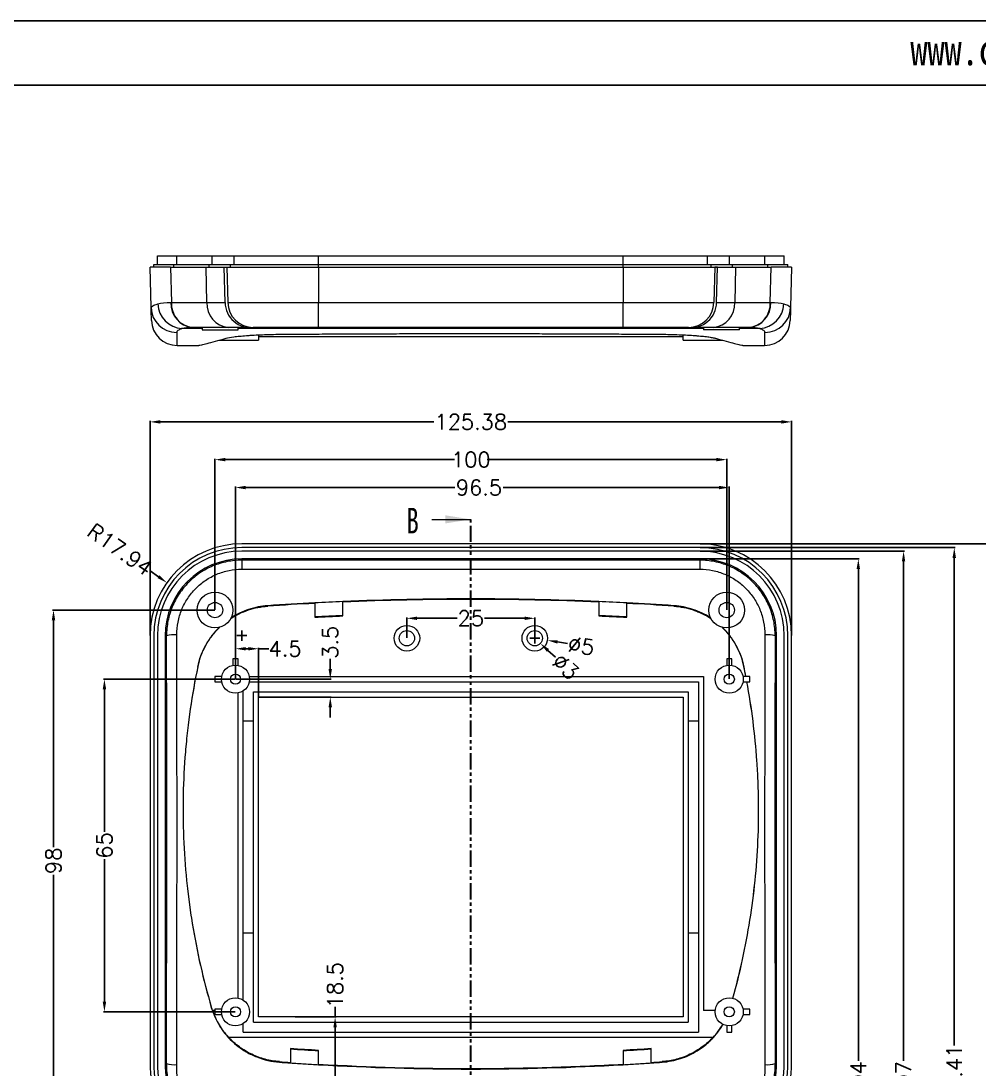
# Model space of a CAD drawing. Header units: inches. Extents: x 2685 to 4830, y 1126 to 1652.
# Drawn here: x 2836.6 to 3023.8, y 1447.6 to 1652.4 of the extents above; entities that cross this region are included whole.
import ezdxf

# ---------------------------------------------------------------- set-up
doc = ezdxf.new("R2010")
doc.units = ezdxf.units.IN
doc.header["$LTSCALE"] = 0.5
doc.linetypes.add('PHANTOM', pattern=[12.7, 6.35, -1.27, 1.27, -1.27, 1.27, -1.27])
doc.layers.add('文字', color=81, linetype='Continuous')
doc.styles.add('SLDTEXTSTYLE6', font='TXT', dxfattribs={"width": 0.7})
doc.styles.get("Standard").update_dxf_attribs({"font": 'txt', "bigfont": 'gbcbig.shx'})
doc.styles.add('宋体', font='', dxfattribs={"width": 0.8, "height": 3.5})
doc.styles.get('宋体').set_extended_font_data('SimSun')
doc.dimstyles.new('3', dxfattribs={"dimtxt": 3, "dimasz": 2, "dimexe": 0.18, "dimexo": 0.0625, "dimgap": 0.2, "dimtad": 0, "dimzin": 12, "dimdsep": 46, "dimtxsty": 'Standard', "dimcen": 1, "dimclrd": 3, "dimclre": 3, "dimclrt": 256, "dimadec": 0, "dimazin": 0, "dimtfac": 1, "dimtofl": 0, "dimtmove": 0, "dimatfit": 3, "dimfxl": 1, "dimtolj": 1, "dimtzin": 0, "dimarcsym": 0})

# ---------------------------------------------------------------- blocks, each defined once
blk = doc.blocks.new('*D63')
at = {"color": 3, "lineweight": -2}
for p, q in [((2861.82, 1532.34), (2861.82, 1574.23)), ((2863.82, 1574.05), (2917.31, 1574.05)), ((2985.2, 1574.05), (2931.71, 1574.05)), ((2987.2, 1532.34), (2987.2, 1574.23))]:
    blk.add_line(p, q, dxfattribs=at)
at = {"color": 3}
for points in [[(2863.82, 1574.38), (2863.82, 1573.71), (2861.82, 1574.05)], [(2985.2, 1574.38), (2985.2, 1573.71), (2987.2, 1574.05)]]:
    blk.add_solid(points, dxfattribs=at)
at = {"layer": 'Defpoints', "color": 0}
for p in [(2987.2, 1574.05), (2861.82, 1532.28), (2987.2, 1532.28)]:
    blk.add_point(p, dxfattribs=at)
at = {"insert": (2924.51, 1574.05), "char_height": 3, "attachment_point": 5}
blk.add_mtext('\\A1;125.38', dxfattribs=at)
blk = doc.blocks.new('*D65')
at = {"color": 3, "lineweight": -2}
for p, q in [((2969.32, 1550.22), (3029.07, 1550.22)), ((3028.89, 1548.22), (3028.89, 1452.73)), ((3028.89, 1342.33), (3028.89, 1437.83)), ((2954.32, 1340.33), (3029.07, 1340.33))]:
    blk.add_line(p, q, dxfattribs=at)
at = {"color": 3}
for points in [[(3028.56, 1548.22), (3029.23, 1548.22), (3028.89, 1550.22)], [(3028.56, 1342.33), (3029.23, 1342.33), (3028.89, 1340.33)]]:
    blk.add_solid(points, dxfattribs=at)
at = {"layer": 'Defpoints', "color": 0}
for p in [(2969.26, 1550.22), (2954.26, 1340.33), (3028.89, 1340.33)]:
    blk.add_point(p, dxfattribs=at)
at = {"insert": (3028.89, 1445.28), "char_height": 3, "attachment_point": 5, "rotation": 90}
blk.add_mtext('\\A1;209.88', dxfattribs=at)
blk = doc.blocks.new('*D66')
at = {"color": 3, "lineweight": -2}
for p, q in [((2912.01, 1531.84), (2912.01, 1535.85)), ((2914.01, 1535.67), (2921.81, 1535.67)), ((2935.01, 1535.67), (2927.21, 1535.67)), ((2937.01, 1531.84), (2937.01, 1535.85))]:
    blk.add_line(p, q, dxfattribs=at)
at = {"color": 3}
for points in [[(2914.01, 1536), (2914.01, 1535.33), (2912.01, 1535.67)], [(2935.01, 1536), (2935.01, 1535.33), (2937.01, 1535.67)]]:
    blk.add_solid(points, dxfattribs=at)
at = {"layer": 'Defpoints', "color": 0}
for p in [(2937.01, 1535.67), (2912.01, 1531.78), (2937.01, 1531.78)]:
    blk.add_point(p, dxfattribs=at)
at = {"insert": (2924.51, 1535.67), "char_height": 3, "attachment_point": 5}
blk.add_mtext('\\A1;25', dxfattribs=at)
blk = doc.blocks.new('*D67')
at = {"color": 3, "lineweight": -2}
for p, q in [((2874.51, 1537.34), (2874.51, 1566.85)), ((2876.51, 1566.67), (2921.31, 1566.67)), ((2972.51, 1566.67), (2927.71, 1566.67)), ((2974.51, 1537.34), (2974.51, 1566.85))]:
    blk.add_line(p, q, dxfattribs=at)
at = {"color": 3}
for points in [[(2876.51, 1567.01), (2876.51, 1566.34), (2874.51, 1566.67)], [(2972.51, 1567.01), (2972.51, 1566.34), (2974.51, 1566.67)]]:
    blk.add_solid(points, dxfattribs=at)
at = {"layer": 'Defpoints', "color": 0}
for p in [(2974.51, 1566.67), (2874.51, 1537.28), (2974.51, 1537.28)]:
    blk.add_point(p, dxfattribs=at)
at = {"insert": (2924.51, 1566.67), "char_height": 3, "attachment_point": 5}
blk.add_mtext('\\A1;100', dxfattribs=at)
blk = doc.blocks.new('*D68')
at = {"color": 3, "lineweight": -2}
for p, q in [((2878.51, 1523.84), (2878.51, 1561.4)), ((2880.51, 1561.22), (2921.4, 1561.22)), ((2973.01, 1561.22), (2930.8, 1561.22)), ((2975.01, 1523.84), (2975.01, 1561.4))]:
    blk.add_line(p, q, dxfattribs=at)
at = {"color": 3}
for points in [[(2880.51, 1561.55), (2880.51, 1560.88), (2878.51, 1561.22)], [(2973.01, 1561.55), (2973.01, 1560.88), (2975.01, 1561.22)]]:
    blk.add_solid(points, dxfattribs=at)
at = {"layer": 'Defpoints', "color": 0}
for p in [(2975.01, 1561.22), (2878.51, 1523.78), (2975.01, 1523.78)]:
    blk.add_point(p, dxfattribs=at)
at = {"insert": (2926.1, 1561.22), "char_height": 3, "attachment_point": 5}
blk.add_mtext('\\A1;96.5', dxfattribs=at)
blk = doc.blocks.new('*D69')
at = {"color": 3, "lineweight": -2}
for p, q in [((2878.51, 1523.84), (2878.51, 1529.9)), ((2880.51, 1529.72), (2881.01, 1529.72)), ((2883.01, 1520.34), (2883.01, 1529.9)), ((2883.01, 1529.72), (2885.01, 1529.72))]:
    blk.add_line(p, q, dxfattribs=at)
at = {"color": 3}
for points in [[(2880.51, 1530.06), (2880.51, 1529.39), (2878.51, 1529.72)], [(2881.01, 1530.06), (2881.01, 1529.39), (2883.01, 1529.72)]]:
    blk.add_solid(points, dxfattribs=at)
at = {"layer": 'Defpoints', "color": 0}
for p in [(2883.01, 1529.72), (2878.51, 1523.78), (2883.01, 1520.28)]:
    blk.add_point(p, dxfattribs=at)
at = {"insert": (2888.21, 1529.72), "char_height": 3, "attachment_point": 5}
blk.add_mtext('\\A1;4.5', dxfattribs=at)
blk = doc.blocks.new('*D70')
at = {"color": 3, "lineweight": -2}
for p, q in [((2878.45, 1523.78), (2852.72, 1523.78)), ((2852.9, 1521.78), (2852.9, 1493.98)), ((2852.9, 1460.78), (2852.9, 1488.58)), ((2878.45, 1458.78), (2852.72, 1458.78))]:
    blk.add_line(p, q, dxfattribs=at)
at = {"color": 3}
for points in [[(2852.57, 1521.78), (2853.24, 1521.78), (2852.9, 1523.78)], [(2852.57, 1460.78), (2853.24, 1460.78), (2852.9, 1458.78)]]:
    blk.add_solid(points, dxfattribs=at)
at = {"layer": 'Defpoints', "color": 0}
for p in [(2852.9, 1523.78), (2878.51, 1523.78), (2878.51, 1458.78)]:
    blk.add_point(p, dxfattribs=at)
at = {"insert": (2852.9, 1491.28), "char_height": 3, "attachment_point": 5, "rotation": 90}
blk.add_mtext('\\A1;65', dxfattribs=at)
blk = doc.blocks.new('*D73')
at = {"color": 3, "lineweight": -2}
for p, q in [((2897.04, 1525.78), (2897.04, 1527.78)), ((2878.57, 1523.78), (2897.22, 1523.78)), ((2883.07, 1520.28), (2897.22, 1520.28)), ((2897.04, 1518.28), (2897.04, 1516.28))]:
    blk.add_line(p, q, dxfattribs=at)
at = {"color": 3}
for points in [[(2896.7, 1525.78), (2897.37, 1525.78), (2897.04, 1523.78)], [(2896.7, 1518.28), (2897.37, 1518.28), (2897.04, 1520.28)]]:
    blk.add_solid(points, dxfattribs=at)
at = {"layer": 'Defpoints', "color": 0}
for p in [(2878.51, 1523.78), (2897.04, 1523.78), (2883.01, 1520.28)]:
    blk.add_point(p, dxfattribs=at)
at = {"insert": (2897.04, 1530.98), "char_height": 3, "attachment_point": 5, "rotation": 90}
blk.add_mtext('\\A1;3.5', dxfattribs=at)
blk = doc.blocks.new('*D74')
at = {"color": 3, "lineweight": -2}
for p, q in [((2936.01, 1531.78), (2938.01, 1531.78)), ((2937.01, 1530.78), (2937.01, 1532.78)), ((2943.42, 1530.73), (2941.45, 1531.05))]:
    blk.add_line(p, q, dxfattribs=at)
at = {"color": 3}
blk.add_solid([(2941.5, 1531.38), (2941.4, 1530.72), (2939.48, 1531.37)], dxfattribs=at)
at = {"layer": 'Defpoints', "color": 0}
for p in [(2934.54, 1532.18), (2939.48, 1531.37)]:
    blk.add_point(p, dxfattribs=at)
at = {"insert": (2946.09, 1530.29), "char_height": 3, "attachment_point": 5, "rotation": 350.6983}
blk.add_mtext('\\A1;∅5', dxfattribs=at)
blk = doc.blocks.new('*D75')
at = {"color": 3, "lineweight": -2}
for p, q in [((2936.01, 1531.78), (2938.01, 1531.78)), ((2937.01, 1530.78), (2937.01, 1532.78)), ((2941.05, 1528.05), (2939.58, 1529.4))]:
    blk.add_line(p, q, dxfattribs=at)
at = {"color": 3}
blk.add_solid([(2939.81, 1529.65), (2939.35, 1529.16), (2938.11, 1530.76)], dxfattribs=at)
at = {"layer": 'Defpoints', "color": 0}
for p in [(2935.91, 1532.79), (2938.11, 1530.76)]:
    blk.add_point(p, dxfattribs=at)
at = {"insert": (2943.03, 1526.21), "char_height": 3, "attachment_point": 5, "rotation": 317.2871}
blk.add_mtext('\\A1;∅3', dxfattribs=at)
blk = doc.blocks.new('*D77')
at = {"color": 3, "lineweight": -2}
for p, q in [((2874.45, 1537.28), (2842.77, 1537.28)), ((2842.95, 1535.28), (2842.95, 1490.98)), ((2842.95, 1441.28), (2842.95, 1485.58)), ((2875.45, 1439.28), (2842.77, 1439.28))]:
    blk.add_line(p, q, dxfattribs=at)
at = {"color": 3}
for points in [[(2842.61, 1535.28), (2843.28, 1535.28), (2842.95, 1537.28)], [(2842.61, 1441.28), (2843.28, 1441.28), (2842.95, 1439.28)]]:
    blk.add_solid(points, dxfattribs=at)
at = {"layer": 'Defpoints', "color": 0}
for p in [(2842.95, 1537.28), (2874.51, 1537.28), (2875.51, 1439.28)]:
    blk.add_point(p, dxfattribs=at)
at = {"insert": (2842.95, 1488.28), "char_height": 3, "attachment_point": 5, "rotation": 90}
blk.add_mtext('\\A1;98', dxfattribs=at)
blk = doc.blocks.new('*D78')
at = {"color": 3, "lineweight": -2}
for p, q in [((2969.32, 1549.48), (3019.17, 1549.48)), ((3018.99, 1547.48), (3018.99, 1452.23)), ((3018.99, 1343.07), (3018.99, 1438.33)), ((2954.32, 1341.07), (3019.17, 1341.07))]:
    blk.add_line(p, q, dxfattribs=at)
at = {"color": 3}
for points in [[(3018.65, 1547.48), (3019.32, 1547.48), (3018.99, 1549.48)], [(3018.65, 1343.07), (3019.32, 1343.07), (3018.99, 1341.07)]]:
    blk.add_solid(points, dxfattribs=at)
at = {"layer": 'Defpoints', "color": 0}
for p in [(2969.26, 1549.48), (3018.99, 1549.48), (2954.26, 1341.07)]:
    blk.add_point(p, dxfattribs=at)
at = {"insert": (3018.99, 1445.28), "char_height": 3, "attachment_point": 5, "rotation": 90}
blk.add_mtext('\\A1;208.41', dxfattribs=at)
blk = doc.blocks.new('*D79')
at = {"color": 3, "lineweight": -2}
for p, q in [((2969.32, 1548.78), (3009.26, 1548.78)), ((3009.08, 1546.78), (3009.08, 1449.23)), ((3009.08, 1343.78), (3009.08, 1441.33)), ((2954.32, 1341.78), (3009.26, 1341.78))]:
    blk.add_line(p, q, dxfattribs=at)
at = {"color": 3}
for points in [[(3008.75, 1546.78), (3009.41, 1546.78), (3009.08, 1548.78)], [(3008.75, 1343.78), (3009.41, 1343.78), (3009.08, 1341.78)]]:
    blk.add_solid(points, dxfattribs=at)
at = {"layer": 'Defpoints', "color": 0}
for p in [(2969.26, 1548.78), (3009.08, 1548.78), (2954.26, 1341.78)]:
    blk.add_point(p, dxfattribs=at)
at = {"insert": (3009.08, 1445.28), "char_height": 3, "attachment_point": 5, "rotation": 90}
blk.add_mtext('\\A1;207', dxfattribs=at)
blk = doc.blocks.new('*D80')
at = {"color": 3, "lineweight": -2}
for p, q in [((2969.32, 1547.28), (3000.42, 1547.28)), ((3000.24, 1545.28), (3000.24, 1449.23)), ((3000.24, 1345.28), (3000.24, 1441.33)), ((2954.32, 1343.28), (3000.42, 1343.28))]:
    blk.add_line(p, q, dxfattribs=at)
at = {"color": 3}
for points in [[(2999.9, 1545.28), (3000.57, 1545.28), (3000.24, 1547.28)], [(2999.9, 1345.28), (3000.57, 1345.28), (3000.24, 1343.28)]]:
    blk.add_solid(points, dxfattribs=at)
at = {"layer": 'Defpoints', "color": 0}
for p in [(2969.26, 1547.28), (3000.24, 1547.28), (2954.26, 1343.28)]:
    blk.add_point(p, dxfattribs=at)
at = {"insert": (3000.24, 1445.28), "char_height": 3, "attachment_point": 5, "rotation": 90}
blk.add_mtext('\\A1;204', dxfattribs=at)
blk = doc.blocks.new('*D83')
at = {"color": 3, "lineweight": -2}
for p, q in [((2897.98, 1457.78), (2897.98, 1459.78)), ((2890.21, 1457.78), (2898.16, 1457.78)), ((2897.98, 1441.28), (2897.98, 1455.78)), ((2875.57, 1439.28), (2898.16, 1439.28))]:
    blk.add_line(p, q, dxfattribs=at)
at = {"color": 3}
for points in [[(2897.65, 1455.78), (2898.31, 1455.78), (2897.98, 1457.78)], [(2897.65, 1441.28), (2898.31, 1441.28), (2897.98, 1439.28)]]:
    blk.add_solid(points, dxfattribs=at)
at = {"layer": 'Defpoints', "color": 0}
for p in [(2890.15, 1457.78), (2875.51, 1439.28), (2897.98, 1439.28)]:
    blk.add_point(p, dxfattribs=at)
at = {"insert": (2897.98, 1463.98), "char_height": 3, "attachment_point": 5, "rotation": 90}
blk.add_mtext('\\A1;18.5', dxfattribs=at)
blk = doc.blocks.new('*D84')
at = {"color": 3, "lineweight": -2}
for p, q in [((2861.84, 1544.94), (2863.47, 1543.79)), ((2878.76, 1532.28), (2880.76, 1532.28)), ((2879.76, 1531.28), (2879.76, 1533.28))]:
    blk.add_line(p, q, dxfattribs=at)
at = {"color": 3}
blk.add_solid([(2863.66, 1544.06), (2863.28, 1543.51), (2865.11, 1542.63)], dxfattribs=at)
at = {"layer": 'Defpoints', "color": 0}
for p in [(2865.11, 1542.63), (2879.76, 1532.28)]:
    blk.add_point(p, dxfattribs=at)
at = {"insert": (2855.96, 1549.1), "char_height": 3, "attachment_point": 5, "rotation": 324.7517}
blk.add_mtext('\\A1;R17.94', dxfattribs=at)

msp = doc.modelspace()

# ---------------------------------------------------------------- linework, layer by layer
for p, q in [((2685.145, 1652.384), (3430.088, 1652.384)), ((2704.421, 1639.843), (3417.547, 1639.843))]:
    msp.add_line(p, q)
at = {"color": 7, "linetype": 'Continuous', "lineweight": 15}
for p, q in [((2863.259, 1604.803), (2863.259, 1606.503)), ((2863.259, 1606.503), (2867.05, 1606.503)), ((2867.05, 1604.803), (2867.05, 1606.503)), ((2867.05, 1606.503), (2873.983, 1606.503)), ((2873.983, 1604.803), (2873.983, 1606.503)), ((2873.983, 1606.503), (2878.259, 1606.503)), ((2878.259, 1604.803), (2878.259, 1606.503)), ((2878.259, 1606.503), (2894.759, 1606.503)), ((2894.759, 1604.803), (2894.759, 1606.503)), ((2894.759, 1606.503), (2954.259, 1606.503)), ((2954.259, 1604.803), (2954.259, 1606.503)), ((2954.259, 1606.503), (2970.759, 1606.503)), ((2970.759, 1604.803), (2970.759, 1606.503)), ((2970.759, 1606.503), (2975.034, 1606.503)), ((2975.034, 1604.803), (2975.034, 1606.503)), ((2975.034, 1606.503), (2981.967, 1606.503)), ((2981.967, 1604.803), (2981.967, 1606.503)), ((2981.967, 1606.503), (2985.759, 1606.503)), ((2985.759, 1604.803), (2985.759, 1606.503)), ((2862.024, 1596.371), (2861.816, 1604.303)), ((2865.84, 1604.303), (2861.816, 1604.303)), ((2862.553, 1604.303), (2862.553, 1604.803)), ((2862.553, 1604.803), (2866.458, 1604.803)), ((2865.84, 1604.303), (2865.992, 1597.373)), ((2865.84, 1604.303), (2872.774, 1604.303)), ((2866.458, 1604.303), (2866.458, 1604.803)), ((2866.458, 1604.803), (2873.392, 1604.803)), ((2872.926, 1597.373), (2872.774, 1604.303)), ((2872.774, 1604.303), (2876.816, 1604.303)), ((2873.392, 1604.303), (2873.392, 1604.803)), ((2873.392, 1604.803), (2877.553, 1604.803)), ((2876.316, 1604.29), (2876.816, 1604.303)), ((2876.498, 1597.359), (2876.316, 1604.29)), ((2876.816, 1604.303), (2876.998, 1597.373)), ((2876.816, 1604.303), (2894.759, 1604.303)), ((2877.553, 1604.303), (2877.553, 1604.803)), ((2877.553, 1604.803), (2894.759, 1604.803)), ((2894.759, 1604.303), (2894.759, 1604.803)), ((2894.759, 1604.803), (2954.259, 1604.803)), ((2894.759, 1604.303), (2894.759, 1597.373)), ((2894.759, 1604.303), (2954.259, 1604.303)), ((2954.259, 1604.303), (2954.259, 1604.803)), ((2954.259, 1604.803), (2971.464, 1604.803)), ((2954.259, 1604.303), (2954.259, 1597.373)), ((2954.259, 1604.303), (2972.201, 1604.303)), ((2971.464, 1604.303), (2971.464, 1604.803)), ((2971.464, 1604.803), (2975.626, 1604.803)), ((2972.201, 1604.303), (2972.02, 1597.373)), ((2972.701, 1604.29), (2972.201, 1604.303)), ((2972.201, 1604.303), (2976.244, 1604.303)), ((2972.519, 1597.359), (2972.701, 1604.29)), ((2975.626, 1604.303), (2975.626, 1604.803)), ((2975.626, 1604.803), (2982.559, 1604.803)), ((2976.244, 1604.303), (2976.091, 1597.373)), ((2976.244, 1604.303), (2983.177, 1604.303)), ((2982.559, 1604.303), (2982.559, 1604.803)), ((2982.559, 1604.803), (2986.464, 1604.803)), ((2983.025, 1597.373), (2983.177, 1604.303)), ((2987.201, 1604.303), (2983.177, 1604.303)), ((2986.464, 1604.303), (2986.464, 1604.803)), ((2987.201, 1604.303), (2986.993, 1596.371)), ((2865.9, 1597.373), (2865.992, 1597.373)), ((2865.992, 1597.373), (2872.926, 1597.373)), ((2876.998, 1597.373), (2894.759, 1597.373)), ((2894.759, 1597.373), (2954.259, 1597.373)), ((2894.759, 1592.503), (2894.759, 1597.373)), ((2954.259, 1597.373), (2972.02, 1597.373)), ((2954.259, 1592.503), (2954.259, 1597.373)), ((2976.091, 1597.373), (2983.025, 1597.373)), ((2983.025, 1597.373), (2983.117, 1597.373)), ((2870.184, 1592.503), (2870.111, 1592.503)), ((2877.118, 1592.503), (2870.184, 1592.503)), ((2872.009, 1592.503), (2872.009, 1592.003)), ((2872.009, 1592.003), (2879.009, 1592.003)), ((2880.869, 1592.503), (2877.118, 1592.503)), ((2879.009, 1592.003), (2879.009, 1592.503)), ((2894.759, 1592.503), (2881.996, 1592.503)), ((2954.259, 1592.503), (2894.759, 1592.503)), ((2967.021, 1592.503), (2954.259, 1592.503)), ((2971.899, 1592.503), (2968.148, 1592.503)), ((2970.009, 1592.503), (2970.009, 1592.003)), ((2977.009, 1592.003), (2970.009, 1592.003)), ((2978.833, 1592.503), (2971.899, 1592.503)), ((2977.009, 1592.003), (2977.009, 1592.503)), ((2978.907, 1592.503), (2978.833, 1592.503)), ((2875.265, 1590.003), (2883.009, 1590.003)), ((2883.009, 1590.949), (2883.009, 1590.003)), ((2883.009, 1590.747), (2966.009, 1590.747)), ((2966.009, 1590.003), (2966.009, 1591.021)), ((2966.009, 1590.003), (2973.753, 1590.003)), ((2867.088, 1589.003), (2871.338, 1589.003)), ((2977.677, 1589.003), (2981.93, 1589.003)), ((2969.259, 1550.22), (2879.759, 1550.22)), ((2969.259, 1549.483), (2879.759, 1549.483)), ((2969.259, 1548.777), (2879.759, 1548.777)), ((2879.759, 1547.276), (2879.759, 1547.024)), ((2969.259, 1547.276), (2879.759, 1547.276)), ((2969.259, 1547.024), (2879.759, 1547.024)), ((2879.759, 1547.024), (2879.759, 1545.259)), ((2969.259, 1547.276), (2969.259, 1547.024)), ((2969.259, 1547.024), (2969.259, 1545.259)), ((2879.759, 1545.259), (2969.259, 1545.259)), ((2884.817, 1538.045), (2884.82, 1538.139)), ((2894.009, 1538.591), (2894.009, 1535.885)), ((2899.509, 1536.146), (2899.509, 1538.849)), ((2949.509, 1538.849), (2949.509, 1536.146)), ((2955.009, 1535.885), (2955.009, 1538.591)), ((2964.198, 1538.139), (2964.2, 1538.045)), ((2861.816, 1532.277), (2861.816, 1448.683)), ((2862.553, 1532.277), (2862.553, 1448.683)), ((2863.259, 1532.277), (2863.259, 1448.683)), ((2864.76, 1532.277), (2865.046, 1532.277)), ((2864.76, 1532.277), (2864.76, 1448.683)), ((2984.258, 1532.277), (2983.972, 1532.277)), ((2984.258, 1448.683), (2984.258, 1532.277)), ((2985.759, 1448.683), (2985.759, 1532.277)), ((2986.464, 1448.683), (2986.464, 1532.277)), ((2987.201, 1448.683), (2987.201, 1532.277)), ((2878.009, 1527.777), (2878.009, 1526.481)), ((2879.009, 1527.777), (2878.009, 1527.777)), ((2879.009, 1526.481), (2879.009, 1527.777)), ((2974.509, 1527.777), (2974.509, 1526.481)), ((2975.509, 1527.777), (2974.509, 1527.777)), ((2975.509, 1526.481), (2975.509, 1527.777)), ((2871.145, 1526.267), (2871.141, 1526.178)), ((2977.876, 1526.178), (2977.872, 1526.267)), ((2874.509, 1524.277), (2874.509, 1523.277)), ((2875.804, 1524.277), (2874.509, 1524.277)), ((2881.213, 1524.277), (2970.009, 1524.277)), ((2970.009, 1524.277), (2970.009, 1459.03)), ((2979.009, 1524.277), (2977.713, 1524.277)), ((2979.009, 1523.277), (2979.009, 1524.277)), ((2874.509, 1523.277), (2875.804, 1523.277)), ((2881.213, 1523.277), (2969.009, 1523.277)), ((2969.009, 1523.277), (2969.009, 1454.777)), ((2977.713, 1523.277), (2979.009, 1523.277)), ((2879.009, 1461.481), (2879.009, 1521.073)), ((2880.009, 1461.082), (2880.009, 1521.472)), ((2882.009, 1521.277), (2967.009, 1521.277)), ((2882.009, 1456.777), (2882.009, 1521.277)), ((2883.009, 1520.277), (2966.009, 1520.277)), ((2883.009, 1457.777), (2883.009, 1520.277)), ((2966.009, 1520.277), (2966.009, 1457.777)), ((2967.009, 1521.277), (2967.009, 1456.777)), ((2880.009, 1515.638), (2882.009, 1515.638)), ((2967.009, 1515.638), (2969.009, 1515.638)), ((2882.009, 1474.183), (2880.009, 1474.183)), ((2969.009, 1474.183), (2967.009, 1474.183)), ((2873.786, 1459.757), (2873.789, 1459.665)), ((2874.509, 1459.03), (2874.019, 1459.03)), ((2874.509, 1459.277), (2874.509, 1458.277)), ((2875.804, 1459.277), (2874.509, 1459.277)), ((2874.509, 1458.277), (2875.804, 1458.277)), ((2972.27, 1459.03), (2970.009, 1459.03)), ((2979.009, 1459.277), (2977.713, 1459.277)), ((2977.713, 1458.277), (2979.009, 1458.277)), ((2979.009, 1458.277), (2979.009, 1459.277)), ((2880.009, 1454.777), (2880.009, 1456.472)), ((2882.009, 1456.777), (2967.009, 1456.777)), ((2966.009, 1457.777), (2883.009, 1457.777)), ((2974.509, 1456.073), (2974.509, 1454.777)), ((2975.509, 1454.777), (2975.509, 1456.073)), ((2880.009, 1454.777), (2969.009, 1454.777)), ((2974.509, 1454.777), (2975.509, 1454.777)), ((2971.823, 1453.777), (2877.195, 1453.777)), ((2889.259, 1451.59), (2889.259, 1448.899)), ((2894.759, 1448.556), (2894.759, 1451.241)), ((2954.259, 1451.241), (2954.259, 1448.556)), ((2959.759, 1448.899), (2959.759, 1451.59)), ((2865.023, 1448.683), (2864.76, 1448.683)), ((2887.105, 1448.95), (2887.101, 1449.05)), ((2961.916, 1449.05), (2961.913, 1448.95)), ((2984.258, 1448.683), (2983.994, 1448.683))]:
    msp.add_line(p, q, dxfattribs=at)
at = {"color": 8, "linetype": 'Continuous', "lineweight": 15}
for p, q in [((2872.926, 1597.373), (2876.498, 1597.373)), ((2972.52, 1597.373), (2976.091, 1597.373)), ((2872.009, 1592.277), (2868.054, 1592.277)), ((2970.009, 1592.277), (2879.009, 1592.277)), ((2980.963, 1592.277), (2977.009, 1592.277))]:
    msp.add_line(p, q, dxfattribs=at)
at = {"color": 7, "linetype": 'Continuous', "lineweight": 0}
msp.add_line((2916.909, 1555.001), (2924.509, 1555.001), dxfattribs=at)
at = {"color": 1, "linetype": 'PHANTOM', "lineweight": 30}
msp.add_line((2924.509, 1334.696), (2924.509, 1555.001), dxfattribs=at)
at = {"color": 7, "linetype": 'Continuous', "lineweight": 15, "flags": 128}
for points in [[(2862.089, 1593.873), (2862.086, 1593.999), (2862.074, 1594.457), (2862.053, 1595.248), (2862.024, 1596.371)], [(2986.993, 1596.371), (2986.964, 1595.248), (2986.943, 1594.457), (2986.931, 1593.999), (2986.928, 1593.873)]]:
    msp.add_lwpolyline(points, dxfattribs=at)
at = {"color": 8, "linetype": 'Continuous', "lineweight": 15, "flags": 128}
for points in [[(2867.022, 1591.531), (2867.052, 1590.395), (2867.072, 1589.595), (2867.084, 1589.132), (2867.088, 1589.003)], [(2981.93, 1589.003), (2981.933, 1589.132), (2981.945, 1589.595), (2981.966, 1590.395), (2981.995, 1591.531)]]:
    msp.add_lwpolyline(points, dxfattribs=at)
at = {"color": 7, "linetype": 'Continuous', "lineweight": 15}
for centre, radius in [((2874.509, 1537.277), 3.5), ((2974.509, 1537.277), 3.5), ((2874.509, 1537.277), 1.5), ((2974.509, 1537.277), 1.5), ((2912.009, 1531.777), 2.5), ((2937.009, 1531.777), 2.5), ((2912.009, 1531.777), 1.5), ((2937.009, 1531.777), 1.5), ((2878.509, 1523.777), 2.75), ((2975.009, 1523.777), 2.75), ((2878.509, 1523.777), 1), ((2975.009, 1523.777), 1), ((2878.509, 1458.777), 2.75), ((2975.009, 1458.777), 2.75), ((2878.509, 1458.777), 1), ((2975.009, 1458.777), 1)]:
    msp.add_circle(centre, radius, dxfattribs=at)
for centre, radius, start, end in [((2870.526, 1597.118), 4.633, 176.85123, 264.85216), ((2870.611, 1597.11), 4.626, 176.7429, 264.70871), ((2877.544, 1597.11), 4.626, 176.7429, 264.70871), ((2881.432, 1597.406), 4.935, 180.53974, 276.55731), ((2881.996, 1597.503), 5, 181.5, 270), ((2967.021, 1597.503), 5, 270, 358.5), ((2967.585, 1597.406), 4.935, 263.44269, 359.46026), ((2971.473, 1597.11), 4.626, 275.29129, 3.2571), ((2978.406, 1597.11), 4.626, 275.29129, 3.2571), ((2978.491, 1597.118), 4.633, 275.14784, 3.14877), ((2867.006, 1596.516), 4.985, 181.66215, 270.18152), ((2868.4, 1597.349), 5.084, 182.7121, 266.10171), ((2980.618, 1597.349), 5.084, 273.89829, 357.2879), ((2982.011, 1596.516), 4.985, 269.81848, 358.33785), ((2867.088, 1594.003), 5, 181.5, 270.19513), ((2981.93, 1594.003), 5, 269.97388, 358.5), ((2879.759, 1532.277), 17.942, 90, 180), ((2969.259, 1532.277), 17.942, 0, 90), ((2879.759, 1532.277), 17.205, 90, 180), ((2879.759, 1532.277), 16.5, 90, 180), ((2969.259, 1532.277), 17.205, 0, 90), ((2969.259, 1532.277), 16.5, 0, 90), ((2879.759, 1532.277), 14.999, 90, 180), ((2969.259, 1532.277), 14.999, 0, 90), ((2866.58, 1526.225), 6.243, 85.73217, 104.22968), ((2982.437, 1526.225), 6.243, 75.77032, 94.26783), ((2886.759, 1448.683), 24.942, 180, 213), ((2886.759, 1448.683), 24.205, 180, 213), ((2886.759, 1448.683), 23.5, 180, 213), ((2886.759, 1448.683), 21.999, 180, 213), ((2866.56, 1453.556), 5.11, 252.49839, 275.19371), ((2962.259, 1448.683), 21.999, 327, 0), ((2962.259, 1448.683), 23.5, 327, 0), ((2982.458, 1453.556), 5.11, 264.80629, 287.50161), ((2962.259, 1448.683), 24.205, 327, 0), ((2962.259, 1448.683), 24.942, 327, 0)]:
    msp.add_arc(centre, radius, start, end, dxfattribs=at)
for centre, major_axis, ratio, start_param, end_param in [((2853.857, 1494.911), (0, 428.893), 0.0261859, 4.6043945, 4.799623), ((2855.857, 1494.911), (0, 430.893), 0.0260644, 4.6043945, 4.799623), ((2993.161, 1494.911), (0, 430.893), 0.0260644, 1.4835623, 1.6787908), ((2995.16, 1494.911), (0, 428.893), 0.0261859, 1.4835623, 1.6787908)]:
    msp.add_ellipse(centre, major_axis=major_axis, ratio=ratio, start_param=start_param, end_param=end_param, dxfattribs=at)
for points in [[(2863.322, 1597.109), (2863.96, 1597.295), (2864.819, 1597.373), (2865.9, 1597.373)], [(2983.117, 1597.373), (2984.198, 1597.373), (2985.057, 1597.295), (2985.696, 1597.109)], [(2870.111, 1592.503), (2869.261, 1592.503), (2868.57, 1592.44), (2868.054, 1592.277)], [(2980.963, 1592.277), (2980.447, 1592.44), (2979.757, 1592.503), (2978.907, 1592.503)], [(2894.009, 1538.591), (2890.944, 1538.433), (2887.88, 1538.251), (2884.817, 1538.045)], [(2894.009, 1538.685), (2890.945, 1538.527), (2887.882, 1538.345), (2884.82, 1538.139)], [(2964.198, 1538.139), (2961.136, 1538.345), (2958.073, 1538.527), (2955.009, 1538.685)], [(2964.2, 1538.045), (2961.138, 1538.251), (2958.074, 1538.433), (2955.009, 1538.591)], [(2899.509, 1536.191), (2897.675, 1536.112), (2895.842, 1536.024), (2894.009, 1535.927)], [(2894.009, 1535.885), (2895.842, 1535.981), (2897.675, 1536.068), (2899.509, 1536.146)], [(2949.509, 1536.146), (2951.342, 1536.068), (2953.176, 1535.981), (2955.009, 1535.885)], [(2978.271, 1524.277), (2978.143, 1524.941), (2978.01, 1525.605), (2977.872, 1526.267)], [(2978.258, 1524.277), (2978.135, 1524.912), (2978.008, 1525.545), (2977.876, 1526.178)], [(2874.019, 1459.03), (2873.935, 1459.27), (2873.857, 1459.512), (2873.786, 1459.757)], [(2971.863, 1453.777), (2972.587, 1454.566), (2973.215, 1455.418), (2973.752, 1456.331)], [(2877.195, 1453.777), (2877.181, 1453.777), (2877.167, 1453.777), (2877.154, 1453.777)], [(2971.863, 1453.777), (2971.85, 1453.777), (2971.836, 1453.777), (2971.823, 1453.777)], [(2894.759, 1451.241), (2892.925, 1451.348), (2891.091, 1451.464), (2889.259, 1451.59)], [(2889.259, 1451.542), (2891.091, 1451.415), (2892.925, 1451.298), (2894.759, 1451.19)], [(2959.759, 1451.59), (2957.926, 1451.464), (2956.093, 1451.348), (2954.259, 1451.241)], [(2954.259, 1451.19), (2956.093, 1451.298), (2957.926, 1451.415), (2959.759, 1451.542)], [(2887.101, 1449.05), (2887.82, 1448.998), (2888.539, 1448.948), (2889.259, 1448.899)], [(2887.105, 1448.95), (2887.823, 1448.898), (2888.541, 1448.848), (2889.259, 1448.799)], [(2959.759, 1448.899), (2960.478, 1448.948), (2961.197, 1448.998), (2961.916, 1449.05)], [(2959.759, 1448.799), (2960.477, 1448.848), (2961.195, 1448.898), (2961.913, 1448.95)]]:
    msp.add_open_spline(points, degree=3, dxfattribs=at)
for points, knots in [([(2862.024, 1596.371), (2862.021, 1596.489), (2862.13, 1596.61), (2862.562, 1596.856), (2862.886, 1596.981), (2863.322, 1597.109)], [0, 0, 0, 0, 0.5, 0.5, 1, 1, 1, 1]), ([(2985.696, 1597.109), (2986.131, 1596.981), (2986.455, 1596.856), (2986.888, 1596.61), (2986.996, 1596.489), (2986.993, 1596.371)], [0, 0, 0, 0, 0.5, 0.5, 1, 1, 1, 1]), ([(2868.054, 1592.277), (2867.707, 1592.148), (2867.449, 1592.021), (2867.105, 1591.773), (2867.019, 1591.651), (2867.022, 1591.531)], [0, 0, 0, 0, 0.5, 0.5, 1, 1, 1, 1]), ([(2876.682, 1590.393), (2877.024, 1590.487), (2877.532, 1590.579), (2878.536, 1590.712), (2878.915, 1590.755), (2879.733, 1590.837), (2880.172, 1590.875), (2880.878, 1590.929), (2881.12, 1590.946), (2881.622, 1590.979), (2881.881, 1590.995), (2882.671, 1591.04), (2883.216, 1591.065), (2884.34, 1591.109), (2884.921, 1591.127), (2886.117, 1591.154), (2886.722, 1591.163), (2887.334, 1591.168)], [0, 0, 0, 0, 0.25, 0.25, 0.375, 0.375, 0.5, 0.5, 0.5625, 0.5625, 0.625, 0.625, 0.75, 0.75, 0.875, 0.875, 1, 1, 1, 1]), ([(2887.334, 1591.168), (2888.107, 1591.173), (2889.654, 1591.184), (2891.975, 1591.2), (2894.296, 1591.214), (2896.618, 1591.228), (2898.94, 1591.24), (2901.262, 1591.251), (2903.585, 1591.261), (2905.908, 1591.271), (2908.232, 1591.279), (2910.556, 1591.286), (2912.88, 1591.292), (2915.205, 1591.297), (2917.53, 1591.301), (2919.856, 1591.303), (2922.182, 1591.305), (2925.112, 1591.306), (2928.644, 1591.304), (2932.778, 1591.299), (2936.912, 1591.29), (2941.044, 1591.278), (2945.174, 1591.263), (2949.304, 1591.244), (2953.432, 1591.222), (2957.559, 1591.197), (2960.308, 1591.178), (2961.683, 1591.168)], [0, 0, 0, 0, 0.0312592, 0.0625141, 0.0937655, 0.1250139, 0.15626, 0.1875044, 0.2187478, 0.2499909, 0.2812342, 0.3124785, 0.3437244, 0.3749725, 0.4062236, 0.4374781, 0.4687369, 0.5000005, 0.5555757, 0.6111375, 0.6666895, 0.7222353, 0.7777787, 0.8333232, 0.8888725, 0.9444302, 1, 1, 1, 1]), ([(2961.683, 1591.168), (2962.907, 1591.159), (2964.083, 1591.132), (2965.775, 1591.067), (2966.33, 1591.04), (2967.38, 1590.982), (2967.878, 1590.949), (2968.585, 1590.895), (2968.814, 1590.877), (2969.259, 1590.838), (2969.474, 1590.818), (2970.091, 1590.757), (2970.463, 1590.714), (2971.134, 1590.626), (2971.432, 1590.58), (2971.95, 1590.487), (2972.164, 1590.44), (2972.335, 1590.393)], [0, 0, 0, 0, 0.25, 0.25, 0.375, 0.375, 0.5, 0.5, 0.5625, 0.5625, 0.625, 0.625, 0.75, 0.75, 0.875, 0.875, 1, 1, 1, 1]), ([(2981.995, 1591.531), (2981.998, 1591.651), (2981.912, 1591.773), (2981.568, 1592.021), (2981.31, 1592.148), (2980.963, 1592.277)], [0, 0, 0, 0, 0.5, 0.5, 1, 1, 1, 1]), ([(2871.338, 1589.015), (2871.339, 1589.012), (2871.346, 1588.988), (2871.855, 1589.1), (2872.911, 1589.364), (2874.485, 1589.788), (2875.949, 1590.191), (2876.682, 1590.393)], [0, 0, 0, 0, 0.0445561, 0.2844323, 0.5230716, 0.7613855, 1, 1, 1, 1]), ([(2972.336, 1590.393), (2973.067, 1590.191), (2974.53, 1589.788), (2976.102, 1589.365), (2977.158, 1589.101), (2977.667, 1588.989), (2977.675, 1589.012), (2977.677, 1589.016)], [0, 0, 0, 0, 0.2381237, 0.4764675, 0.7144109, 0.9524076, 1, 1, 1, 1]), ([(2879.759, 1547.024), (2878.784, 1547.024), (2877.826, 1546.929), (2876.412, 1546.647), (2875.944, 1546.53), (2875.018, 1546.248), (2874.558, 1546.083), (2873.22, 1545.526), (2872.374, 1545.073), (2871.173, 1544.269), (2870.783, 1543.979), (2870.034, 1543.362), (2869.678, 1543.038), (2868.661, 1542.018), (2868.053, 1541.275), (2867.248, 1540.067), (2866.998, 1539.649), (2866.546, 1538.8), (2866.138, 1537.932), (2865.815, 1537.029), (2865.537, 1536.107), (2865.419, 1535.635), (2865.137, 1534.21), (2865.044, 1533.249), (2865.046, 1532.277)], [0, 0, 0, 0, 0.125, 0.125, 0.1875, 0.1875, 0.25, 0.25, 0.375, 0.375, 0.4375, 0.4375, 0.5, 0.5, 0.625, 0.625, 0.6875, 0.6875, 0.75, 0.8125, 0.8125, 0.875, 0.875, 1, 1, 1, 1]), ([(2983.972, 1532.277), (2983.974, 1533.249), (2983.88, 1534.205), (2983.603, 1535.615), (2983.488, 1536.081), (2983.21, 1537.006), (2983.047, 1537.465), (2982.496, 1538.803), (2982.046, 1539.649), (2981.249, 1540.85), (2980.961, 1541.24), (2980.347, 1541.992), (2980.024, 1542.35), (2979.008, 1543.371), (2978.268, 1543.982), (2977.063, 1544.792), (2976.645, 1545.044), (2975.795, 1545.501), (2974.926, 1545.914), (2974.022, 1546.24), (2973.1, 1546.522), (2972.628, 1546.642), (2971.198, 1546.929), (2970.233, 1547.024), (2969.259, 1547.024)], [0, 0, 0, 0, 0.125, 0.125, 0.1875, 0.1875, 0.25, 0.25, 0.375, 0.375, 0.4375, 0.4375, 0.5, 0.5, 0.625, 0.625, 0.6875, 0.6875, 0.75, 0.8125, 0.8125, 0.875, 0.875, 1, 1, 1, 1]), ([(2867.045, 1532.452), (2867.043, 1533.293), (2867.123, 1534.125), (2867.365, 1535.36), (2867.466, 1535.769), (2867.706, 1536.568), (2867.983, 1537.351), (2868.334, 1538.103), (2868.723, 1538.84), (2868.938, 1539.202), (2869.632, 1540.252), (2870.156, 1540.897), (2871.033, 1541.784), (2871.341, 1542.066), (2871.987, 1542.602), (2872.324, 1542.855), (2873.362, 1543.556), (2874.094, 1543.951), (2875.252, 1544.437), (2875.65, 1544.581), (2876.453, 1544.827), (2876.858, 1544.929), (2878.083, 1545.175), (2878.914, 1545.259), (2879.759, 1545.259)], [0, 0, 0, 0, 0.125, 0.125, 0.1875, 0.1875, 0.25, 0.3125, 0.3125, 0.375, 0.375, 0.5, 0.5, 0.5625, 0.5625, 0.625, 0.625, 0.75, 0.75, 0.8125, 0.8125, 0.875, 0.875, 1, 1, 1, 1]), ([(2969.259, 1545.259), (2970.104, 1545.259), (2970.94, 1545.175), (2972.179, 1544.924), (2972.588, 1544.82), (2973.387, 1544.574), (2974.17, 1544.289), (2974.921, 1543.929), (2975.657, 1543.531), (2976.018, 1543.311), (2977.06, 1542.606), (2977.698, 1542.074), (2978.575, 1541.186), (2978.854, 1540.874), (2979.383, 1540.221), (2979.631, 1539.882), (2980.317, 1538.84), (2980.705, 1538.106), (2981.178, 1536.946), (2981.318, 1536.548), (2981.557, 1535.747), (2981.656, 1535.343), (2981.894, 1534.121), (2981.974, 1533.293), (2981.972, 1532.452)], [0, 0, 0, 0, 0.125, 0.125, 0.1875, 0.1875, 0.25, 0.3125, 0.3125, 0.375, 0.375, 0.5, 0.5, 0.5625, 0.5625, 0.625, 0.625, 0.75, 0.75, 0.8125, 0.8125, 0.875, 0.875, 1, 1, 1, 1]), ([(2877.597, 1535.631), (2878.131, 1535.98), (2878.687, 1536.294), (2879.841, 1536.853), (2880.443, 1537.099), (2882.27, 1537.709), (2883.525, 1537.958), (2884.817, 1538.045)], [0, 0, 0, 0, 0.25, 0.25, 0.5, 0.5, 1, 1, 1, 1]), ([(2884.82, 1538.139), (2883.541, 1538.053), (2882.298, 1537.808), (2880.486, 1537.207), (2879.889, 1536.966), (2878.747, 1536.417), (2878.196, 1536.109), (2877.666, 1535.766)], [0, 0, 0, 0, 0.5, 0.5, 0.75, 0.75, 1, 1, 1, 1]), ([(2899.509, 1538.944), (2898.593, 1538.904), (2896.759, 1538.824), (2894.926, 1538.732), (2894.009, 1538.685)], [0, 0, 0, 0, 0.4993422, 1, 1, 1, 1]), ([(2949.509, 1538.944), (2941.182, 1539.297), (2932.848, 1539.473), (2916.169, 1539.473), (2907.836, 1539.297), (2899.509, 1538.944)], [0, 0, 0, 0, 0.5, 0.5, 1, 1, 1, 1]), ([(2949.509, 1538.849), (2941.179, 1539.201), (2932.846, 1539.376), (2916.171, 1539.376), (2907.836, 1539.2), (2899.509, 1538.849)], [0, 0, 0, 0, 0.5, 0.5, 1, 1, 1, 1]), ([(2955.009, 1538.685), (2954.092, 1538.732), (2952.259, 1538.824), (2950.425, 1538.904), (2949.509, 1538.944)], [0, 0, 0, 0, 0.5002288, 1, 1, 1, 1]), ([(2971.352, 1535.766), (2970.822, 1536.109), (2970.27, 1536.418), (2969.125, 1536.967), (2968.528, 1537.208), (2966.719, 1537.808), (2965.477, 1538.052), (2964.198, 1538.139)], [0, 0, 0, 0, 0.25, 0.25, 0.5, 0.5, 1, 1, 1, 1]), ([(2964.2, 1538.045), (2965.492, 1537.958), (2966.748, 1537.709), (2968.272, 1537.2), (2968.576, 1537.087), (2969.174, 1536.844), (2969.467, 1536.713), (2970.331, 1536.294), (2970.886, 1535.98), (2971.42, 1535.631)], [0, 0, 0, 0, 0.5, 0.5, 0.625, 0.625, 0.75, 0.75, 1, 1, 1, 1]), ([(2955.009, 1535.927), (2954.343, 1535.962), (2953.677, 1535.996), (2953.011, 1536.029), (2952.428, 1536.058), (2951.844, 1536.086), (2951.26, 1536.113), (2950.676, 1536.14), (2950.092, 1536.166), (2949.509, 1536.191)], [0, 0, 0, 0, 0.0020000125, 0.0020000125, 0.0020000125, 0.0037531717, 0.0037531717, 0.0037531717, 0.0055063469, 0.0055063469, 0.0055063469, 0.0055063469]), ([(2871.141, 1526.178), (2871.449, 1527.653), (2871.968, 1529.049), (2873.063, 1531.024), (2873.474, 1531.647), (2874.38, 1532.825), (2874.877, 1533.379), (2875.417, 1533.897)], [0, 0, 0, 0, 0.5, 0.5, 0.75, 0.75, 1, 1, 1, 1]), ([(2875.294, 1533.866), (2874.771, 1533.353), (2874.29, 1532.805), (2873.631, 1531.932), (2873.421, 1531.633), (2873.022, 1531.016), (2872.833, 1530.698), (2871.951, 1529.083), (2871.446, 1527.714), (2871.145, 1526.267)], [0, 0, 0, 0, 0.25, 0.25, 0.375, 0.375, 0.5, 0.5, 1, 1, 1, 1]), ([(2973.6, 1533.897), (2974.14, 1533.379), (2974.636, 1532.825), (2975.317, 1531.942), (2975.533, 1531.638), (2975.944, 1531.014), (2976.139, 1530.691), (2977.049, 1529.048), (2977.568, 1527.654), (2977.876, 1526.178)], [0, 0, 0, 0, 0.25, 0.25, 0.375, 0.375, 0.5, 0.5, 1, 1, 1, 1]), ([(2977.872, 1526.267), (2977.571, 1527.714), (2977.066, 1529.084), (2976.005, 1531.025), (2975.606, 1531.642), (2974.728, 1532.804), (2974.247, 1533.352), (2973.724, 1533.866)], [0, 0, 0, 0, 0.5, 0.5, 0.75, 0.75, 1, 1, 1, 1]), ([(2871.145, 1526.267), (2870.572, 1523.515), (2870.083, 1520.745), (2869.478, 1516.569), (2869.297, 1515.172), (2868.98, 1512.381), (2868.843, 1510.985), (2868.264, 1504.003), (2868.145, 1498.413), (2868.477, 1490.02), (2868.673, 1487.221), (2869.099, 1483.021), (2869.262, 1481.621), (2869.631, 1478.834), (2869.837, 1477.445), (2870.97, 1470.523), (2872.211, 1465.057), (2873.789, 1459.665)], [0, 0, 0, 0, 0.125, 0.125, 0.1875, 0.1875, 0.25, 0.25, 0.5, 0.5, 0.625, 0.625, 0.6875, 0.6875, 0.75, 0.75, 1, 1, 1, 1]), ([(2871.141, 1526.178), (2870.569, 1523.434), (2870.081, 1520.671), (2869.476, 1516.506), (2869.296, 1515.113), (2868.978, 1512.329), (2868.841, 1510.937), (2868.264, 1503.974), (2868.145, 1498.399), (2868.477, 1490.03), (2868.673, 1487.239), (2869.098, 1483.05), (2869.262, 1481.654), (2869.63, 1478.874), (2869.836, 1477.489), (2870.968, 1470.585), (2872.209, 1465.135), (2873.786, 1459.757)], [0, 0, 0, 0, 0.125, 0.125, 0.1875, 0.1875, 0.25, 0.25, 0.5, 0.5, 0.625, 0.625, 0.6875, 0.6875, 0.75, 0.75, 1, 1, 1, 1]), ([(2975.712, 1461.436), (2976.414, 1463.946), (2977.043, 1466.476), (2978.158, 1471.574), (2978.641, 1474.134), (2979.869, 1481.83), (2980.393, 1486.989), (2980.739, 1494.77), (2980.781, 1497.37), (2980.731, 1501.282), (2980.696, 1502.589), (2980.588, 1505.198), (2980.516, 1506.501), (2980.061, 1512.998), (2979.402, 1518.157), (2978.448, 1523.277)], [0, 0, 0, 0, 0.125, 0.125, 0.25, 0.25, 0.5, 0.5, 0.625, 0.625, 0.6875, 0.6875, 0.75, 0.75, 1, 1, 1, 1]), ([(2975.732, 1461.43), (2976.43, 1463.942), (2977.058, 1466.472), (2978.168, 1471.571), (2978.649, 1474.131), (2979.872, 1481.828), (2980.394, 1486.987), (2980.739, 1494.769), (2980.781, 1497.369), (2980.731, 1501.282), (2980.696, 1502.589), (2980.589, 1505.198), (2980.517, 1506.5), (2980.065, 1512.998), (2979.409, 1518.157), (2978.46, 1523.277)], [0, 0, 0, 0, 0.125, 0.125, 0.25, 0.25, 0.5, 0.5, 0.625, 0.625, 0.6875, 0.6875, 0.75, 0.75, 1, 1, 1, 1]), ([(2873.789, 1459.665), (2874.004, 1458.932), (2874.271, 1458.225), (2874.91, 1456.858), (2875.281, 1456.199), (2876.553, 1454.296), (2877.571, 1453.186), (2879.051, 1451.995), (2879.358, 1451.766), (2879.984, 1451.336), (2880.304, 1451.134), (2881.283, 1450.566), (2881.961, 1450.237), (2883.371, 1449.682), (2884.106, 1449.455), (2885.589, 1449.118), (2886.341, 1449.005), (2887.105, 1448.95)], [0, 0, 0, 0, 0.125, 0.125, 0.25, 0.25, 0.5, 0.5, 0.5625, 0.5625, 0.625, 0.625, 0.75, 0.75, 0.875, 0.875, 1, 1, 1, 1]), ([(2874.019, 1459.03), (2874.357, 1458.056), (2874.789, 1457.131), (2875.575, 1455.812), (2875.861, 1455.383), (2876.476, 1454.555), (2876.805, 1454.158), (2877.154, 1453.777)], [0, 0, 0, 0, 0.5, 0.5, 0.75, 0.75, 1, 1, 1, 1]), ([(2961.913, 1448.95), (2963.133, 1449.038), (2964.32, 1449.271), (2966.053, 1449.832), (2966.625, 1450.057), (2967.724, 1450.568), (2968.255, 1450.855), (2969.278, 1451.49), (2969.771, 1451.838), (2970.482, 1452.409), (2970.715, 1452.608), (2971.165, 1453.016), (2971.383, 1453.227), (2972.436, 1454.308), (2973.167, 1455.264), (2973.783, 1456.316)], [0, 0, 0, 0, 0.25, 0.25, 0.375, 0.375, 0.5, 0.5, 0.625, 0.625, 0.6875, 0.6875, 0.75, 0.75, 1, 1, 1, 1]), ([(2887.101, 1449.05), (2886.158, 1449.118), (2885.235, 1449.273), (2883.88, 1449.631), (2883.433, 1449.772), (2882.549, 1450.096), (2882.113, 1450.28), (2880.847, 1450.885), (2880.048, 1451.362), (2878.918, 1452.19), (2878.551, 1452.485), (2877.847, 1453.11), (2877.513, 1453.437), (2877.195, 1453.777)], [0, 0, 0, 0, 0.25, 0.25, 0.375, 0.375, 0.5, 0.5, 0.75, 0.75, 0.875, 0.875, 1, 1, 1, 1]), ([(2971.823, 1453.777), (2971.505, 1453.438), (2971.173, 1453.113), (2970.475, 1452.493), (2970.11, 1452.197), (2968.97, 1451.362), (2968.17, 1450.885), (2966.91, 1450.282), (2966.48, 1450.101), (2965.6, 1449.777), (2965.148, 1449.634), (2963.784, 1449.273), (2962.859, 1449.118), (2961.916, 1449.05)], [0, 0, 0, 0, 0.125, 0.125, 0.25, 0.25, 0.5, 0.5, 0.625, 0.625, 0.75, 0.75, 1, 1, 1, 1]), ([(2865.023, 1448.683), (2865.02, 1447.484), (2865.115, 1446.301), (2865.495, 1443.968), (2865.779, 1442.817), (2866.161, 1441.681)], [0, 0, 0, 0, 0.5, 0.5, 1, 1, 1, 1]), ([(2868.054, 1442.08), (2867.707, 1443.115), (2867.449, 1444.166), (2867.105, 1446.295), (2867.019, 1447.374), (2867.022, 1448.467)], [0, 0, 0, 0, 0.5, 0.5, 1, 1, 1, 1]), ([(2889.259, 1448.799), (2890.176, 1448.738), (2892.009, 1448.616), (2893.843, 1448.508), (2894.759, 1448.455)], [0, 0, 0, 0, 0.5006479, 1, 1, 1, 1]), ([(2894.759, 1448.556), (2904.667, 1447.989), (2914.586, 1447.706), (2929.47, 1447.706), (2934.433, 1447.777), (2944.35, 1448.06), (2949.306, 1448.272), (2954.259, 1448.556)], [0, 0, 0, 0, 0.5, 0.5, 0.75, 0.75, 1, 1, 1, 1]), ([(2894.759, 1448.455), (2904.664, 1447.887), (2914.581, 1447.603), (2934.436, 1447.603), (2944.353, 1447.887), (2954.259, 1448.455)], [0, 0, 0, 0, 0.5, 0.5, 1, 1, 1, 1]), ([(2954.259, 1448.455), (2955.174, 1448.508), (2957.008, 1448.616), (2958.841, 1448.738), (2959.759, 1448.799)], [0, 0, 0, 0, 0.49932, 1, 1, 1, 1]), ([(2981.995, 1448.467), (2981.998, 1447.374), (2981.912, 1446.295), (2981.568, 1444.166), (2981.31, 1443.115), (2980.963, 1442.08)], [0, 0, 0, 0, 0.5, 0.5, 1, 1, 1, 1]), ([(2982.856, 1441.681), (2983.239, 1442.817), (2983.523, 1443.968), (2983.902, 1446.301), (2983.997, 1447.484), (2983.994, 1448.683)], [0, 0, 0, 0, 0.5, 0.5, 1, 1, 1, 1])]:
    msp.add_open_spline(points, degree=3, knots=knots, dxfattribs=at)
at = {"color": 7, "linetype": 'Continuous', "lineweight": 0}
msp.add_solid([(2924.509, 1555.001), (2919.509, 1555.801), (2919.509, 1554.201)], dxfattribs=at)

# ---------------------------------------------------------------- texts
at = {"color": 7, "linetype": 'Continuous', "insert": (2911.957, 1557.251), "char_height": 5, "attachment_point": 1, "style": 'SLDTEXTSTYLE6'}
msp.add_mtext('B', dxfattribs=at)
at = {"layer": '文字', "color": 0, "insert": (3010.41, 1649.856), "char_height": 6.13122, "width": 107.71966, "attachment_point": 1, "style": '宋体'}
msp.add_mtext('www.chinaenclosure.com', dxfattribs=at)

# ---------------------------------------------------------------- dimensions: what is measured, and where the dimension line sits
for base, p1, p2, picture, middle in [((2987.201, 1574.0475), (2861.8163, 1532.2773), (2987.201, 1532.2773), '*D63', (2924.5086, 1574.0475)), ((2974.509, 1566.672), (2874.509, 1537.277), (2974.509, 1537.277), '*D67', (2924.509, 1566.672)), ((2975.009, 1561.215), (2878.509, 1523.777), (2975.009, 1523.777), '*D68', (2926.1, 1561.215))]:
    dim = msp.add_linear_dim(base=base, p1=p1, p2=p2, dimstyle='3')
    dim.commit()
    dim.dimension.update_dxf_attribs({"geometry": picture, "text_midpoint": middle, "dimtype": 160})
dim = msp.add_radius_dim(center=(2879.759, 1532.277), mpoint=(2865.106, 1542.632), dimstyle='3')
dim.commit()
dim.dimension.update_dxf_attribs({"geometry": '*D84', "text_midpoint": (2855.959, 1549.096)})
for base, p1, p2, picture, middle in [((3028.8936, 1340.3349), (2969.2586, 1550.2197), (2954.2586, 1340.3349), '*D65', (3028.8936, 1445.2773)), ((3018.986, 1549.483), (2954.259, 1341.072), (2969.259, 1549.483), '*D78', (3018.986, 1445.277)), ((3009.079, 1548.777), (2954.259, 1341.777), (2969.259, 1548.777), '*D79', (3009.079, 1445.277)), ((2852.904, 1523.777), (2878.509, 1458.777), (2878.509, 1523.777), '*D70', (2852.904, 1491.277)), ((2897.981, 1439.277), (2890.15, 1457.777), (2875.509, 1439.277), '*D83', (2897.981, 1463.977))]:
    dim = msp.add_linear_dim(base=base, p1=p1, p2=p2, angle=90, dimstyle='3')
    dim.commit()
    dim.dimension.update_dxf_attribs({"geometry": picture, "text_midpoint": middle, "dimtype": 160})
for base, p1, p2, picture, middle in [((3000.237, 1547.276), (2954.259, 1343.278), (2969.259, 1547.276), '*D80', (3000.237, 1445.277)), ((2842.946, 1537.277), (2875.509, 1439.277), (2874.509, 1537.277), '*D77', (2842.946, 1488.277)), ((2897.038, 1523.777), (2883.009, 1520.277), (2878.509, 1523.777), '*D73', (2897.038, 1530.977))]:
    dim = msp.add_linear_dim(base=base, p1=p1, p2=p2, angle=90, dimstyle='3')
    dim.commit()
    dim.dimension.update_dxf_attribs({"geometry": picture, "text_midpoint": middle})
for base, p1, p2, picture, middle in [((2937.009, 1535.667), (2912.009, 1531.777), (2937.009, 1531.777), '*D66', (2924.509, 1535.667)), ((2883.009, 1529.723), (2878.509, 1523.777), (2883.009, 1520.277), '*D69', (2888.209, 1529.723))]:
    dim = msp.add_linear_dim(base=base, p1=p1, p2=p2, dimstyle='3')
    dim.commit()
    dim.dimension.update_dxf_attribs({"geometry": picture, "text_midpoint": middle})
for p1, p2, picture, middle in [((2934.542, 1532.181), (2939.476, 1531.373), '*D74', (2946.088, 1530.29)), ((2935.907, 1532.795), (2938.111, 1530.76), '*D75', (2943.034, 1526.215))]:
    dim = msp.add_diameter_dim_2p(p1=p1, p2=p2, dimstyle='3')
    dim.commit()
    dim.dimension.update_dxf_attribs({"geometry": picture, "text_midpoint": middle})

doc.saveas('drawing.dxf')
